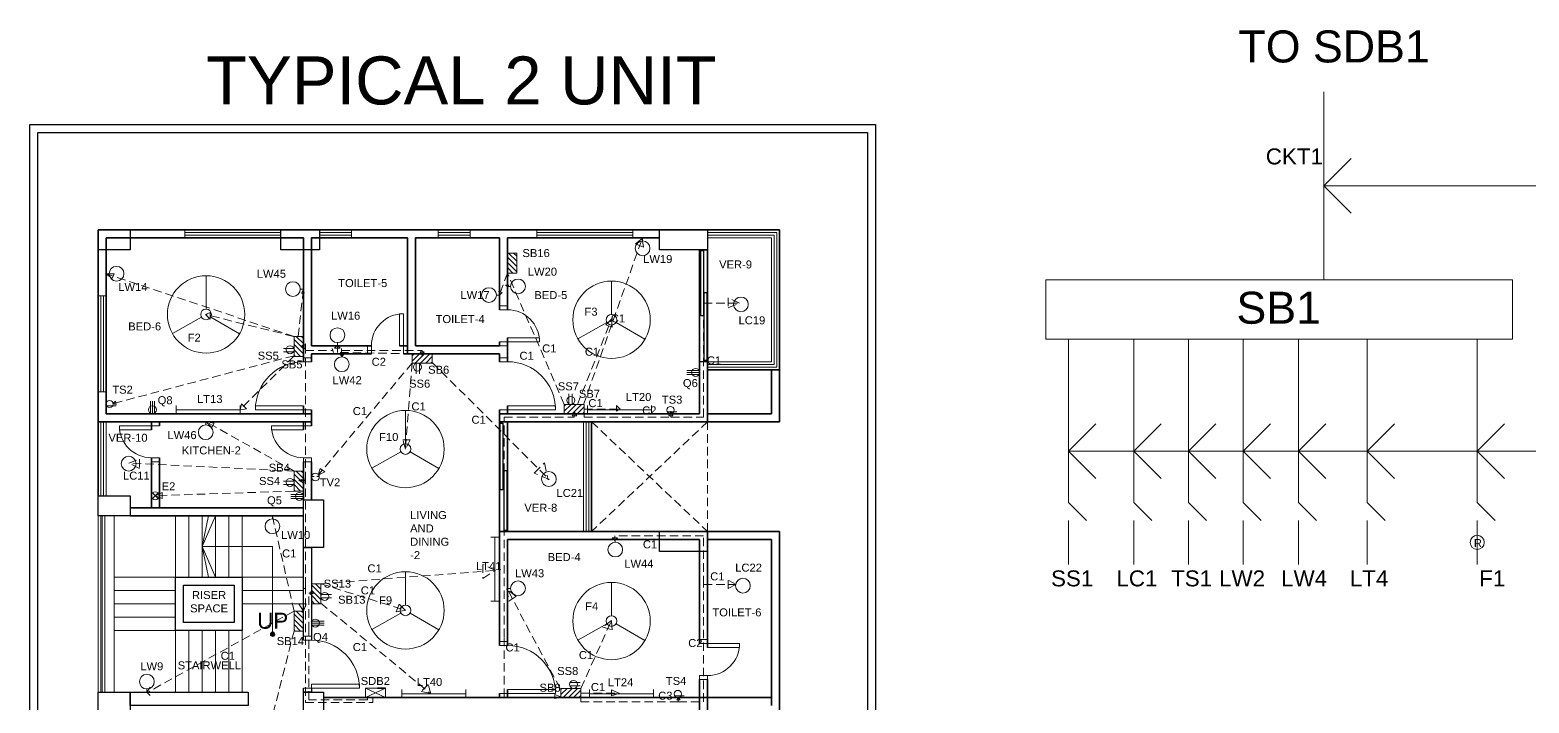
# Model space of a CAD drawing. Header units: inches. Extents: x 1065 to 31087, y 140 to 10961.
# Drawn here: x 1140 to 2264, y 4518 to 5023 of the extents above; entities that cross this region are included whole.
import ezdxf

# ---------------------------------------------------------------- set-up
doc = ezdxf.new("R2010")
doc.units = ezdxf.units.IN
doc.header["$MEASUREMENT"] = 0
doc.linetypes.add('DASHED2', pattern=[9.525, 6.35, -3.175])
for name, color, linetype, lineweight in [('1.Boundary & Pillar', 10, 'Continuous', 30), ('2.Stairs', 163, 'Continuous', 9), ('2.Walls', 255, 'Continuous', 35), ('3.Doors', 34, 'Continuous', 9), ('3.Glass', 134, 'Continuous', 5), ('3.Railing', 40, 'Continuous', 5), ('3.Windows', 130, 'Continuous', 15), ('4.Empty Spaces', 10, 'DASHED2', 15), ('5.Fittings & Fixtures', 4, 'Continuous', 15), ('5.Fittings and Fixtures - Labels', 4, 'Continuous', 15), ('5.Switchboards', 210, 'Continuous', 9), ('5.Switchboards - Labels', 210, 'Continuous', 9), ('6.Circuits', 255, 'Continuous', 15), ('6.Text', 255, 'Continuous', 15), ('7.(Hidden) Board to Board', 6, 'DASHED2', 20), ('7.(Hidden) Board to Fixtures', 3, 'DASHED2', 20), ('7.(Hidden) Board to Fixtures - Labels', 3, 'DASHED2', 20), ('8.(Hidden) Emergency Connections', 10, 'DASHED2', 20)]:
    doc.layers.add(name, color=color, linetype=linetype, lineweight=lineweight)
doc.layers.add('2.Walls - Stairwell', color=255, linetype='Continuous')
doc.layers.add('3.Sliding Glass', color=160, linetype='Continuous')
doc.layers.get('8.(Hidden) Emergency Connections').off()
doc.styles.add('Text 1', font='arial.ttf', dxfattribs={"height": 6})

# ---------------------------------------------------------------- blocks, each defined once
blk = doc.blocks.new('col')
at = {"layer": '1.Boundary & Pillar', "linetype": 'Continuous'}
for points in [[(-433, 678), (-433, 663), (-457, 663), (-457, 678)], [(-291, 678), (-291, 663), (-320, 663), (-320, 678)], [(0, 678), (0, 663), (-36, 663), (-36, 678)], [(-433, 478.5), (-433, 463.5), (-457, 463.5), (-457, 478.5)], [(-303, 475.5), (-288, 475.5), (-288, 439.6), (-303, 439.6)], [(0, 451.6), (0, 436.6), (-36, 436.6), (-36, 451.6)], [(-433, 331.2), (-433, 316.2), (-457, 316.2), (-457, 331.2)], [(-288, 307.2), (-303, 307.2), (-303, 331.2), (-288, 331.2)], [(-433, 255.5), (-433, 240.5), (-457, 240.5), (-457, 255.5)], [(-288, 255.5), (-288, 240.5), (-317, 240.5), (-317, 255.5)], [(0, 210.7), (0, 195.7), (-36, 195.7), (-36, 210.7)], [(-433, 15), (-433, 0), (-457, 0), (-457, 15)], [(-288, 15), (-288, 0), (-317, 0), (-317, 15)], [(0, 15), (0, 0), (-36, 0), (-36, 15)]]:
    blk.add_lwpolyline(points, close=True, dxfattribs=at)
blk = doc.blocks.new('Light_CeilingK')
at = {"layer": '5.Fittings & Fixtures'}
blk.add_circle((0, 0), 5.55, dxfattribs=at)
blk = doc.blocks.new('LightW')
at = {"layer": '5.Fittings & Fixtures'}
blk.add_line((0, -2.3), (0, 0), dxfattribs=at)
blk.add_blockref('Light_CeilingK', (0, -7.9), dxfattribs=at)
blk = doc.blocks.new("Door 3'")
at = {"layer": '3.Doors'}
for p, q in [((3402, 893), (3366, 893)), ((3366, 893), (3366, 890)), ((3366, 890), (3402, 890)), ((3402, 896), (3408, 896)), ((3402, 893), (3402, 896)), ((3408, 893), (3402, 893)), ((3402, 890), (3402, 893)), ((3408, 896), (3408, 893)), ((3408, 857), (3402, 857)), ((3402, 857), (3402, 854)), ((3408, 854), (3408, 857)), ((3402, 854), (3408, 854))]:
    blk.add_line(p, q, dxfattribs=at)
blk.add_arc((3402, 893), 36, 180, 270, dxfattribs=at)
blk = doc.blocks.new("Door 2'")
at = {"layer": '3.Doors'}
for p, q in [((3347, 873), (3347, 876)), ((3347, 876), (3353, 876)), ((3347, 873), (3353, 873)), ((3353, 876), (3353, 873)), ((3323, 849), (3323, 852)), ((3323, 852), (3347, 852)), ((3347, 849), (3323, 849)), ((3347, 852), (3347, 849)), ((3347, 846), (3347, 849)), ((3347, 849), (3353, 849)), ((3353, 846), (3347, 846)), ((3353, 849), (3353, 846))]:
    blk.add_line(p, q, dxfattribs=at)
blk.add_arc((3347, 849), 24, 90, 180, dxfattribs=at)
blk = doc.blocks.new("Window 3'")
at = {"layer": '3.Windows'}
for p, q in [((3245, 876), (3239, 876)), ((3239, 876), (3239, 804)), ((3241, 876), (3241, 804)), ((3243, 804), (3243, 876)), ((3245, 804), (3245, 876)), ((3239, 804), (3245, 804))]:
    blk.add_line(p, q, dxfattribs=at)
blk = doc.blocks.new("Window 2'")
at = {"layer": '3.Windows'}
for p, q in [((3245, 896), (3239, 896)), ((3239, 896), (3239, 872)), ((3241, 896), (3241, 872)), ((3243, 896), (3243, 872)), ((3245, 872), (3245, 896)), ((3239, 872), (3245, 872))]:
    blk.add_line(p, q, dxfattribs=at)
blk = doc.blocks.new('Ceiling Fan')
at = {"layer": '5.Fittings & Fixtures'}
for p, q in [((3320, 1326.5), (3320, 1351.5)), ((3316.5, 1320.5), (3294.8, 1308.1)), ((3323.5, 1320.5), (3345, 1307.9))]:
    blk.add_line(p, q, dxfattribs=at)
for radius in [29, 4]:
    blk.add_circle((3320, 1322.5), radius, dxfattribs=at)
blk = doc.blocks.new('Tubelight')
at = {"layer": '5.Fittings & Fixtures'}
for p, q in [((3460.5, 1029.2), (3460.5, 1023)), ((3460.5, 1026), (3508.5, 1026)), ((3508.5, 1026), (3508.5, 1029.2)), ((3508.5, 1026), (3508.5, 1023))]:
    blk.add_line(p, q, dxfattribs=at)
blk = doc.blocks.new('Switchboard')
at = {"layer": '5.Switchboards'}
h = blk.add_hatch(dxfattribs=at)
h.set_pattern_fill('ANSI31', color=256, scale=22)
h.paths.add_polyline_path([(2518, 710), (2518, 717), (2503, 717), (2503, 710)])
blk.add_lwpolyline([(2503, 717), (2518, 717), (2518, 710), (2503, 710)], close=True, dxfattribs=at)
blk = doc.blocks.new('Socket 2P')
at = {"layer": '5.Fittings & Fixtures'}
for p, q in [((3553.4, 787.5), (3561, 787.5)), ((3553.2, 785), (3561, 785))]:
    blk.add_line(p, q, dxfattribs=at)
blk.add_circle((3556, 786), 3, dxfattribs=at)
blk = doc.blocks.new('Socket 3P')
at = {"layer": '5.Fittings & Fixtures'}
for p, q in [((4614.6, 922), (4605.5, 922)), ((4605.5, 920.5), (4615, 920.5)), ((4614.6, 919), (4605.5, 919))]:
    blk.add_line(p, q, dxfattribs=at)
blk.add_circle((4612, 920.5), 3, dxfattribs=at)
blk = doc.blocks.new('Socket TV')
at = {"layer": '5.Fittings & Fixtures'}
for p, q in [((3399.5, 1201), (3401, 1201)), ((3404.5, 1201), (3403, 1201))]:
    blk.add_line(p, q, dxfattribs=at)
blk.add_circle((3402, 1200.5), 2.92, dxfattribs=at)
blk = doc.blocks.new('Socket Table')
at = {"layer": '5.Fittings & Fixtures'}
blk.add_line((3245.3, 735), (3252.5, 735), dxfattribs=at)
blk.add_circle((3247.7, 736.3), 2.69, dxfattribs=at)
blk = doc.blocks.new('Floor Distribution Board')
at = {"layer": '2.Walls', "linetype": 'Continuous'}
blk.add_line((2294, 768.5), (2294, 762.5), dxfattribs=at)
at = {"layer": '5.Switchboards'}
for p, q in [((2294, 768.5), (2301, 753.5)), ((2294, 753.5), (2301, 768.5))]:
    blk.add_line(p, q, dxfattribs=at)
blk.add_lwpolyline([(2301, 768.5), (2301, 753.5), (2294, 753.5), (2294, 768.5)], close=True, dxfattribs=at)
blk = doc.blocks.new('Exhaust Fan')
at = {"layer": '5.Fittings & Fixtures'}
for p, q in [((1231.9, 2350.4), (1236.1, 2354.6)), ((1231.9, 2354.6), (1236.1, 2350.4))]:
    blk.add_line(p, q, dxfattribs=at)
blk.add_circle((1234, 2352.5), 3, dxfattribs=at)

msp = doc.modelspace()

# ---------------------------------------------------------------- hatches: boundary and pattern name
at = {"layer": '6.Text'}
h = msp.add_hatch(dxfattribs=at)
h.set_pattern_fill('ANSI31', color=256, angle=810, style=0)
h.set_pattern_definition([(225, (1636.54385, 2552.77951), (-0.088388348, 0.088388348), [])])
edge = h.paths.add_edge_path()
edge.add_line((1321.92462, 4570.09575), (1320.31789, 4570.09575))
edge.add_ellipse((1321.92462, 4570.09575), major_axis=(-1.13613, 1.13613), ratio=1, start_angle=315, end_angle=405, ccw=False)
edge.add_line((1321.92462, 4571.70249), (1321.92462, 4570.09575))
edge = h.paths.add_edge_path()
edge.add_line((1321.92462, 4570.09575), (1321.92462, 4571.70249))
edge.add_ellipse((1321.92462, 4570.09575), major_axis=(-1.13613, -1.13613), ratio=1, start_angle=135, end_angle=225, ccw=False)
edge.add_line((1323.53135, 4570.09575), (1321.92462, 4570.09575))
edge = h.paths.add_edge_path()
edge.add_ellipse((1321.92462, 4570.09575), major_axis=(-1.13613, -1.13613), ratio=1, start_angle=45, end_angle=135, ccw=False)
edge.add_line((1321.92462, 4568.48902), (1321.92462, 4570.09575))
edge.add_line((1321.92462, 4570.09575), (1323.53135, 4570.09575))
edge = h.paths.add_edge_path()
edge.add_ellipse((1321.92462, 4570.09575), major_axis=(-1.13613, 1.13613), ratio=1, start_angle=45, end_angle=135, ccw=False)
edge.add_line((1320.31789, 4570.09575), (1321.92462, 4570.09575))
edge.add_line((1321.92462, 4570.09575), (1321.92462, 4568.48902))

# ---------------------------------------------------------------- linework, layer by layer
at = {"layer": '1.Boundary & Pillar', "linetype": 'Continuous'}
msp.add_lwpolyline([(1140.00272, 4087.5), (1140.00272, 4952.5), (1774, 4952.5), (1774, 4087.5)], dxfattribs=at)
msp.add_lwpolyline([(1146.00272, 4946.5), (1768, 4946.5), (1768, 4087.5), (1146.00272, 4087.5)], close=True, dxfattribs=at)
at = {"layer": '2.Stairs', "lineweight": 9}
for p, q in [((1249.00272, 4659.00546), (1249.00272, 4612.84926)), ((1259.00272, 4659.00546), (1259.00272, 4612.84926)), ((1269.00272, 4659.00546), (1269.00272, 4612.84926)), ((1279.00272, 4659.00546), (1279.00272, 4612.84926)), ((1289.00272, 4659.00546), (1289.00272, 4612.84926)), ((1299.00272, 4659.00546), (1299.00272, 4612.84926))]:
    msp.add_line(p, q, dxfattribs=at)
at = {"layer": '2.Stairs', "linetype": 'DASHED2', "ltscale": 12}
for p, q in [((1249.00272, 4612.84926), (1203.00272, 4612.84926)), ((1298.84652, 4612.84926), (1345.00272, 4612.84926)), ((1249.00272, 4602.84926), (1203.00272, 4602.84926)), ((1299.00272, 4602.84926), (1345.00272, 4602.84926)), ((1249.00272, 4592.84926), (1203.00272, 4592.84926)), ((1299.00272, 4592.84926), (1345.00272, 4592.84926)), ((1249.00272, 4582.84926), (1203.00272, 4582.84926)), ((1249.15892, 4572.84926), (1203.00272, 4572.84926)), ((1249.00272, 4572.84926), (1249.00272, 4526.69306)), ((1259.00272, 4572.84926), (1259.00272, 4526.69306)), ((1269.00272, 4572.84926), (1269.00272, 4526.69306)), ((1279.00272, 4572.84926), (1279.00272, 4526.69306)), ((1289.00272, 4572.84926), (1289.00272, 4526.69306)), ((1299.00272, 4572.84926), (1299.00272, 4526.69306))]:
    msp.add_line(p, q, dxfattribs=at)
at = {"layer": '2.Walls'}
for p, q in [((1191, 4873.5), (1702, 4873.5)), ((1191, 4873.5), (1191, 4674.00546)), ((1197, 4867.5), (1345, 4867.5)), ((1197, 4867.5), (1197, 4735.5)), ((1345, 4774.5), (1345, 4867.5)), ((1351, 4867.5), (1423, 4867.5)), ((1351, 4786.5), (1351, 4867.5)), ((1423, 4780.5), (1423, 4867.5)), ((1429, 4867.5), (1492, 4867.5)), ((1429, 4786.5), (1429, 4867.5)), ((1492, 4813.5), (1492, 4867.5)), ((1498, 4867.5), (1612, 4867.5)), ((1498, 4813.5), (1498, 4867.5)), ((1702, 4729.5), (1702, 4873.5)), ((1642, 4858.5), (1642, 4735.5)), ((1648, 4858.5), (1648, 4729.5)), ((1492, 4786.5), (1492, 4789.5)), ((1498, 4774.5), (1498, 4792.5)), ((1351, 4786.5), (1396, 4786.5)), ((1351, 4780.5), (1396.00001, 4780.5)), ((1351, 4774.5), (1351, 4780.5)), ((1417, 4786.5), (1423, 4786.5)), ((1420.00001, 4780.5), (1492, 4780.5)), ((1429, 4786.5), (1492, 4786.5)), ((1492, 4774.5), (1492, 4780.5)), ((1648, 4768.5), (1702, 4768.5)), ((1696, 4735.5), (1696, 4768.5)), ((1197, 4735.5), (1351, 4735.5)), ((1345, 4735.5), (1345, 4741.5)), ((1351, 4726.5), (1351, 4738.5)), ((1492, 4561.69306), (1492, 4738.5)), ((1492, 4735.5), (1642, 4735.5)), ((1498, 4735.5), (1498, 4741.5)), ((1648, 4735.5), (1696, 4735.5)), ((1191, 4729.5), (1351, 4729.5)), ((1231, 4723.49999), (1231, 4729.5)), ((1237, 4726.5), (1237, 4729.5)), ((1345, 4723.5), (1345, 4729.5)), ((1492, 4729.5), (1702, 4729.5)), ((1498, 4647.10342), (1498, 4729.5)), ((1561, 4647.10342), (1561, 4729.5)), ((1231, 4665.00546), (1231, 4702.49999)), ((1237, 4665.00546), (1237, 4702.5)), ((1345, 4671.00546), (1345, 4699.49999)), ((1351, 4671.00546), (1351, 4699.49999)), ((1215, 4665.00546), (1345, 4665.00546)), ((1215, 4659.00546), (1345, 4659.00546)), ((1702, 4647.10342), (1492, 4647.10342)), ((1648, 4572.10342), (1648, 4647.10342)), ((1702, 4406.24999), (1702, 4647.10342)), ((1498, 4561.69306), (1498, 4641.10342)), ((1642, 4641.10342), (1498, 4641.10342)), ((1642, 4563.10316), (1642, 4641.10342)), ((1648, 4641.10342), (1696, 4641.10342)), ((1696, 4641.10342), (1696, 4566.10342)), ((1648, 4572.10342), (1648, 4566.10342)), ((1648, 4560.10368), (1648, 4566.10342)), ((1696, 4516.69306), (1696, 4566.10342)), ((1642, 4406.24999), (1642, 4536.10368)), ((1648, 4473.10342), (1648, 4536.10368)), ((1360, 4522.69306), (1696, 4522.69306)), ((1492, 4522.69306), (1492, 4525.69306)), ((1498, 4522.69306), (1498, 4528.69306))]:
    msp.add_line(p, q, dxfattribs=at)
at = {"layer": '2.Walls - Stairwell', "linetype": 'Continuous'}
for points in [[(1345.00272, 4565.69306), (1345.00272, 4635.10342), (1351.00212, 4635.10342), (1351.00333, 4565.69306)], [(1351.0027, 4529.69306), (1351.00275, 4526.69306), (1345.00272, 4526.69306), (1345.00272, 4529.69306)]]:
    msp.add_lwpolyline(points, dxfattribs=at)
at = {"layer": '2.Walls - Stairwell', "ltscale": 0.15}
for points in [[(1249.00272, 4572.84926), (1249.00272, 4612.84926), (1299.00272, 4612.84926), (1299.00272, 4572.84926)], [(1255.00272, 4578.84926), (1255.00272, 4606.84926), (1293.00272, 4606.84926), (1293.00272, 4578.84926)]]:
    msp.add_lwpolyline(points, close=True, dxfattribs=at)
at = {"layer": '2.Walls - Stairwell', "linetype": 'Continuous'}
msp.add_lwpolyline([(1215, 4526.69306), (1303.52443, 4526.69306), (1303.52443, 4516.69306), (1215, 4516.69307)], close=True, dxfattribs=at)
at = {"layer": '3.Glass', "lineweight": 13}
for p, q in [((1191.00272, 4526.69306), (1191.00272, 4659.00546)), ((1191.00272, 4526.69306), (1191.00272, 4659.00546)), ((1193.00272, 4526.69306), (1193.00272, 4659.00546)), ((1194.00272, 4526.69306), (1194.00272, 4659.00546)), ((1196.00272, 4526.69306), (1196.00272, 4659.00546)), ((1203.00272, 4659.00546), (1203.00272, 4526.69306))]:
    msp.add_line(p, q, dxfattribs=at)
at = {"layer": '3.Railing'}
for p, q in [((1648, 4871.5), (1700, 4871.5)), ((1648, 4869.5), (1698, 4869.5)), ((1648, 4867.5), (1696, 4867.5)), ((1696, 4774.5), (1696, 4867.5)), ((1698, 4772.5), (1698, 4869.5)), ((1700, 4770.5), (1700, 4871.5)), ((1648, 4774.5), (1696, 4774.5)), ((1648, 4772.5), (1698, 4772.5)), ((1648, 4770.5), (1700, 4770.5)), ((1193, 4729.5), (1193, 4674.00546)), ((1195, 4729.5), (1195, 4674.00546)), ((1197, 4729.5), (1197, 4674.00546)), ((1555, 4647.10342), (1555, 4729.5)), ((1557, 4647.10342), (1557, 4729.5)), ((1559, 4647.10342), (1559, 4729.5))]:
    msp.add_line(p, q, dxfattribs=at)
at = {"layer": '3.Sliding Glass'}
for points in [[(1648, 4774.5), (1642, 4774.5), (1642, 4858.5), (1648, 4858.5)], [(1643.00272, 4858), (1645.00272, 4858), (1645.00272, 4809), (1643.00272, 4809)], [(1645.50272, 4826.5), (1647.50272, 4826.5), (1647.50272, 4775.5), (1645.50272, 4775.5)], [(1492, 4729.5), (1498, 4729.5), (1498, 4647.10342), (1492, 4647.10342)], [(1492.50272, 4728.5), (1494.50272, 4728.5), (1494.50272, 4678.5), (1492.50272, 4678.5)], [(1495.50272, 4693), (1497.50272, 4693), (1497.50272, 4648), (1495.50272, 4648)]]:
    msp.add_lwpolyline(points, close=True, dxfattribs=at)
at = {"layer": '4.Empty Spaces'}
for p, q in [((1561, 4729.5), (1648, 4647.10342)), ((1648, 4729.5), (1561, 4647.10342)), ((1648, 4647.10342), (1648, 4729.5))]:
    msp.add_line(p, q, dxfattribs=at)
at = {"layer": '6.Circuits'}
for p, q in [((2110, 4836), (2110, 4977)), ((2110, 4906.5), (2130.5, 4927)), ((2110, 4906.5), (4393.5, 4906.5)), ((2110, 4906.5), (2130.5, 4886)), ((1918.5, 4707.5), (1918.5, 4791.5)), ((1967.5, 4707.5), (1967.5, 4791.5)), ((2008.5, 4707.5), (2008.5, 4791.5)), ((2049.5, 4707.5), (2049.5, 4791.5)), ((2091, 4707.5), (2091, 4791.5)), ((2142.5, 4707.5), (2142.5, 4791.5)), ((2225, 4707.5), (2225, 4791.5)), ((1918.5, 4707.5), (1939, 4728)), ((1967.5, 4707.5), (1988, 4728)), ((2008.5, 4707.5), (2029, 4728)), ((2049.5, 4707.5), (2070, 4728)), ((2091, 4707.5), (2111.5, 4728)), ((2142.5, 4707.5), (2163, 4728)), ((2225, 4707.5), (2245.5, 4728)), ((1918.5, 4707.5), (4535.5, 4707.5)), ((1918.5, 4707.5), (1918.5, 4669)), ((1918.5, 4707.5), (1939, 4687)), ((1967.5, 4707.5), (1967.5, 4669)), ((1967.5, 4707.5), (1988, 4687)), ((2008.5, 4707.5), (2008.5, 4669)), ((2008.5, 4707.5), (2029, 4687)), ((2049.5, 4707.5), (2049.5, 4669)), ((2049.5, 4707.5), (2070, 4687)), ((2091, 4707.5), (2091, 4669)), ((2091, 4707.5), (2111.5, 4687)), ((2142.5, 4707.5), (2142.5, 4669)), ((2142.5, 4707.5), (2163, 4687)), ((2225, 4707.5), (2225, 4669)), ((2225, 4707.5), (2245.5, 4687)), ((1918.5, 4669), (1932, 4655.5)), ((1967.5, 4669), (1981, 4655.5)), ((2008.5, 4669), (2022, 4655.5)), ((2049.5, 4669), (2063, 4655.5)), ((2091, 4669), (2104.5, 4655.5)), ((2142.5, 4669), (2156, 4655.5)), ((2225, 4669), (2238.5, 4655.5)), ((1918.5, 4655.5), (1918.5, 4622.5)), ((1967.5, 4655.5), (1967.5, 4622.5)), ((2008.5, 4655.5), (2008.5, 4622.5)), ((2049.5, 4655.5), (2049.5, 4622.5)), ((2091, 4655.5), (2091, 4622.5)), ((2142.5, 4655.5), (2142.5, 4622.5)), ((2225, 4655.5), (2225, 4622.5))]:
    msp.add_line(p, q, dxfattribs=at)
msp.add_lwpolyline([(1901.5, 4836), (2251.5, 4836), (2251.5, 4791.5), (1901.5, 4791.5)], close=True, dxfattribs=at)
msp.add_circle((2225, 4639), 5.3033, dxfattribs=at)
at = {"layer": '6.Text', "lineweight": 9}
for p, q in [((1269.00272, 4635.92736), (1279.00272, 4658.84926)), ((1269.00272, 4635.92736), (1273.85198, 4658.84926)), ((1269.00272, 4635.92736), (1321.92462, 4635.92736)), ((1269.00272, 4635.92736), (1279.00272, 4613.00546)), ((1269.00272, 4635.92736), (1273.85198, 4613.00546)), ((1321.92462, 4568.48902), (1321.92462, 4635.92736))]:
    msp.add_line(p, q, dxfattribs=at)
at = {"layer": '6.Text'}
msp.add_circle((1321.92462, 4570.09575), 1.60673, dxfattribs=at)
at = {"layer": '7.(Hidden) Board to Board'}
for p, q in [((1540.50272, 4742.5), (1498, 4841.04256)), ((1343.5, 4786.5), (1346.5, 4788)), ((1346.5, 4788), (1346.5, 4784)), ((1346.5, 4786.5), (1343.5, 4786.5)), ((1346.5, 4784), (1343.75, 4786.75)), ((1346.5, 4685.5), (1346.5, 4786.5)), ((1346.5, 4783), (1367, 4783)), ((1366.5, 4784.5), (1367.5, 4781.5)), ((1373.5, 4784.5), (1373.5, 4782)), ((1373.5, 4783), (1434, 4783)), ((1434, 4779.5), (1432.5, 4782)), ((1432.5, 4782), (1435.5, 4782)), ((1434, 4783), (1434, 4779.5)), ((1435.5, 4782), (1434, 4779.5)), ((1495.5, 4568), (1495.5, 4733)), ((1495.5, 4733), (1548, 4733)), ((1548, 4737), (1546.5, 4734)), ((1546.5, 4734), (1550, 4734)), ((1548, 4733), (1548, 4737)), ((1550, 4734), (1548, 4737)), ((1341.5, 4685.5), (1345.5, 4687)), ((1345.5, 4687), (1345.5, 4683.5)), ((1346.5, 4685.5), (1341.5, 4685.5)), ((1345.5, 4683.5), (1341.5, 4685.5)), ((1346.5, 4606.5), (1346.5, 4685.5)), ((1345, 4604.5), (1345, 4587.5)), ((1345, 4604.5), (1346.5, 4604.5)), ((1346.5, 4606.5), (1346.5, 4519)), ((1349, 4573), (1349, 4601)), ((1349, 4601), (1353, 4601)), ((1353, 4601), (1350, 4602)), ((1350, 4602), (1350, 4600)), ((1350, 4600), (1353, 4601)), ((1345, 4587.5), (1341.5, 4593)), ((1341.5, 4593), (1347, 4593)), ((1347, 4593), (1345, 4587.5)), ((1349, 4521), (1349, 4573)), ((1495.5, 4523), (1495.5, 4568)), ((1346.5, 4519), (1397, 4519)), ((1393, 4521), (1349, 4521)), ((1393, 4523), (1393, 4521)), ((1397, 4519), (1397, 4523)), ((1406.5, 4523), (1538.5, 4523)), ((1538.5, 4523), (1533.5, 4525)), ((1533.5, 4525), (1533.5, 4522)), ((1533.5, 4522), (1539, 4523))]:
    msp.add_line(p, q, dxfattribs=at)
at = {"layer": '7.(Hidden) Board to Fixtures'}
for p, q in [((1555, 4742.5), (1599, 4867)), ((1599, 4867), (1594, 4863)), ((1600, 4860.5), (1599, 4867)), ((1594, 4863), (1600, 4860.5)), ((1338, 4793.5), (1197, 4840.5)), ((1197, 4840.5), (1201.5, 4837)), ((1203, 4840.5), (1197, 4840.5)), ((1201.5, 4837), (1203, 4840.5)), ((1497.95347, 4841.04256), (1492, 4825)), ((1498, 4841.04256), (1498.00272, 4831)), ((1341, 4793.5), (1345, 4829)), ((1345, 4829), (1343.5, 4826)), ((1343.5, 4826), (1345.5, 4826)), ((1345.5, 4826), (1345, 4829)), ((1494, 4826.5), (1491.5, 4827.5)), ((1491.5, 4827.5), (1492, 4824.5)), ((1492, 4824.5), (1494, 4826.5)), ((1498.00272, 4831), (1496.5, 4832)), ((1496.5, 4832), (1499, 4832)), ((1499, 4832), (1498.00272, 4831)), ((1672, 4818.5), (1663.5, 4822.5)), ((1663.5, 4822.5), (1663.5, 4815)), ((1275, 4811.5), (1271.5, 4810)), ((1275, 4806.5), (1275, 4811.5)), ((1645, 4733), (1645, 4818.5)), ((1645, 4818.5), (1672, 4818.5)), ((1663.5, 4815), (1672, 4818.5)), ((1337.5, 4793.5), (1271.5, 4810)), ((1271.5, 4810), (1275, 4806.5)), ((1550.5, 4742.5), (1576, 4806.5)), ((1576, 4806.5), (1571.75, 4802.25)), ((1571.75, 4802.25), (1576.5, 4800.5)), ((1576.5, 4800.5), (1576, 4806.5)), ((1338, 4779), (1202, 4743)), ((1338, 4779), (1297.5, 4738.5)), ((1370.5, 4787), (1368.25, 4784.75)), ((1368.25, 4784.75), (1372.5, 4784.75)), ((1372.5, 4784.75), (1370.375, 4786.875)), ((1370.5, 4781.5), (1370.5, 4787)), ((1426.5, 4780.5), (1370.5, 4781.5)), ((1374, 4778.5), (1372.5, 4780)), ((1372.5, 4780), (1375, 4780)), ((1374, 4781.5), (1374, 4778.5)), ((1375, 4780), (1374, 4778.5)), ((1426.5, 4773.5), (1356, 4689.5)), ((1426.5, 4773.5), (1421.5, 4709)), ((1441.5, 4774), (1529.25, 4686.25)), ((1202, 4743), (1204, 4745)), ((1204.5, 4742.5), (1202, 4743)), ((1204, 4745), (1204.5, 4742.5)), ((1297.5, 4738.5), (1298.5, 4743)), ((1298.5, 4743), (1302.25, 4739.25)), ((1302.25, 4739.25), (1297.5, 4738.5)), ((1555.5, 4739), (1582.5, 4739)), ((1555.5, 4735.5), (1555.5, 4733)), ((1555.5, 4733), (1620.5, 4733)), ((1582.5, 4739), (1579.75, 4741.75)), ((1579.75, 4741.75), (1579.75, 4737.5)), ((1579.75, 4737.5), (1582.5, 4739)), ((1620.5, 4737.5), (1619, 4734)), ((1619, 4734), (1622, 4734)), ((1620.5, 4733), (1620.5, 4737.5)), ((1622, 4734), (1620.5, 4737.5)), ((1620.5, 4733), (1643, 4733)), ((1643, 4733), (1645, 4733)), ((1278, 4728.5), (1271.5, 4729.5)), ((1338, 4692.5), (1272, 4729.5)), ((1272, 4729.5), (1276.25, 4725.25)), ((1276.25, 4725.25), (1278, 4728.5)), ((1421.5, 4709), (1419.5, 4716)), ((1419.5, 4716), (1425, 4716)), ((1425, 4716), (1421.5, 4709)), ((1214, 4698.5), (1222, 4701.5)), ((1337.5, 4692.5), (1214, 4698.5)), ((1222, 4694.5), (1214, 4698.5)), ((1222, 4701.5), (1222, 4694.5)), ((1518, 4691), (1525.75, 4698.75)), ((1525.75, 4698.75), (1528.5, 4686)), ((1356, 4689.5), (1357.5, 4694.5)), ((1361, 4692), (1356, 4689.5)), ((1357.5, 4694.5), (1361, 4692)), ((1529.25, 4686.25), (1518, 4691)), ((1338, 4677.5), (1234, 4674)), ((1234, 4674), (1239, 4676.5)), ((1239, 4676.5), (1239, 4672)), ((1239, 4672), (1234, 4674)), ((1338.00272, 4587.5), (1321.76588, 4658.72031)), ((1578.5, 4640.5), (1576.5, 4642.5)), ((1576.5, 4642.5), (1580.5, 4642.5)), ((1645, 4644), (1578.5, 4644)), ((1578.5, 4644), (1578.5, 4640.5)), ((1580.5, 4642.5), (1578.75, 4640.75)), ((1645, 4607.5), (1645, 4644)), ((1489, 4618), (1479.5, 4622.5)), ((1479.5, 4622.5), (1479.5, 4612)), ((1358, 4608), (1489, 4618)), ((1358, 4608), (1421.5, 4588)), ((1479.5, 4612), (1489, 4618)), ((1669.5, 4607.5), (1663.5, 4610.5)), ((1663.5, 4610.5), (1663.5, 4604.5)), ((1537.5, 4529.5), (1497.5, 4604.5)), ((1497.5, 4604.5), (1499, 4595)), ((1504.5, 4598.5), (1497.5, 4604)), ((1499, 4595), (1504.5, 4598.5)), ((1645, 4519.5), (1645, 4607.5)), ((1645, 4607.5), (1669.5, 4607.5)), ((1663.5, 4604.5), (1669.5, 4607.5)), ((1338.00272, 4587.5), (1227.92594, 4526.40791)), ((1358, 4593.5), (1440.5, 4525.5)), ((1416.75, 4592.75), (1414.5, 4587)), ((1414.5, 4587), (1421.5, 4588)), ((1421.5, 4588), (1416.75, 4592.75)), ((1553, 4529.5), (1576, 4580.5)), ((1576, 4580.5), (1569.5, 4575.5)), ((1569.5, 4575.5), (1576.5, 4573.5)), ((1576.5, 4573.5), (1576, 4580.5)), ((1338.00272, 4572.5), (1316.5, 4487.95562)), ((1227.64079, 4526.69306), (1230.00545, 4530.5)), ((1438.5, 4532.5), (1433.25, 4527.25)), ((1440.5, 4525.5), (1438.5, 4532.5)), ((1227.64079, 4526.69306), (1230.16965, 4524.1642)), ((1433.25, 4527.25), (1441, 4525.5)), ((1553, 4526), (1581.5, 4526)), ((1553, 4522.5), (1553, 4519.5)), ((1553, 4519.5), (1626, 4519.5)), ((1581.5, 4526), (1576, 4528.5)), ((1576, 4528.5), (1576, 4524)), ((1576, 4524), (1582, 4526)), ((1626, 4523), (1625, 4521)), ((1625, 4521), (1627.5, 4521)), ((1626, 4519.5), (1626, 4523)), ((1627.5, 4521), (1626, 4523)), ((1626, 4519.5), (1645, 4519.5))]:
    msp.add_line(p, q, dxfattribs=at)

# ---------------------------------------------------------------- block references
at = {"layer": '1.Boundary & Pillar', "linetype": 'Continuous'}
msp.add_blockref('col', (1648, 4195.50174), dxfattribs=at)
at = {"layer": '3.Doors', "xscale": -1}
for name, p, rotation in [("Door 2'", (2269, 8133.5), 90), ("Door 3'", (-2057, 5631.5), 180), ("Door 2'", (-2116, 5575.49999), 180), ("Door 2'", (-2002, 5575.49999), 180)]:
    msp.add_blockref(name, p, dxfattribs=dict(at, rotation=rotation))
msp.add_blockref("Door 2'", (4845, 3940.5), dxfattribs=at)
at = {"layer": '3.Doors'}
for name, p, rotation in [("Door 3'", (4900, 5631.5), 180), ("Door 3'", (4753.00272, 5422.69306), 180), ("Door 3'", (4900, 5418.69306), 180), ("Door 2'", (4994.92363, 5412.39542), 180.0049942068674)]:
    msp.add_blockref(name, p, dxfattribs=dict(at, rotation=rotation))
at = {"layer": '3.Windows', "rotation": 270}
for name, p in [("Window 3'", (451.99715, 8112.5)), ("Window 2'", (485.00001, 8112.49852)), ("Window 2'", (574.00273, 8112.49852)), ("Window 3'", (716.00272, 8112.5))]:
    msp.add_blockref(name, p, dxfattribs=at)
at = {"layer": '3.Windows'}
msp.add_blockref("Window 3'", (-2047.99728, 3948), dxfattribs=at)
at = {"layer": '5.Fittings & Fixtures'}
for name, p in [('LightW', (1599.27132, 4867.50546)), ('Ceiling Fan', (-2047.99728, 3487.5)), ('Ceiling Fan', (-1743.99728, 3483.5)), ('Light_CeilingK', (1673.00272, 4817.5)), ('LightW', (1373.77132, 4780.50546)), ('Socket 3P', (-2973, 3846)), ('Socket Table', (-2047.99728, 4006.5)), ('Tubelight', (-2210.99728, 3712.5)), ('Ceiling Fan', (-1898.49728, 3386.5)), ('Tubelight', (-1902.49728, 3712.5)), ('Socket Table', (-1627.49728, 4002)), ('LightW', (1271.77132, 4729.50546)), ('Light_CeilingK', (1214.00272, 4698)), ('Socket TV', (-2047.99728, 3487.5)), ('Light_CeilingK', (1529.00272, 4686.5)), ('Exhaust Fan', (0, 2321.5)), ('Socket 3P', (-3269.99728, 3753)), ('LightW', (1321.77132, 4659.00546)), ('LightW', (1578.77132, 4641.50546)), ('Ceiling Fan', (-1898.49728, 3265.5)), ('Ceiling Fan', (-1743.99728, 3257.5)), ('Light_CeilingK', (1674.50272, 4606.5)), ('Socket 2P', (-2194.99728, 3812.5)), ('Socket 2P', (-2008.49728, 3746.5)), ('Tubelight', (-2041.69975, 3499.5)), ('Tubelight', (-1900.99728, 3499.5)), ('Socket Table', (-1621.99728, 3789))]:
    msp.add_blockref(name, p, dxfattribs=at)
at = {"layer": '5.Fittings & Fixtures', "xscale": -1, "rotation": 90}
for p in [(1197.00272, 4840.5), (1498.00272, 4831), (1498.00272, 4604.5)]:
    msp.add_blockref('LightW', p, dxfattribs=at)
at = {"layer": '5.Fittings & Fixtures'}
for name, p, rotation in [('LightW', (1345.00272, 4829), 270), ('LightW', (1492.00272, 4824.5), 270), ('LightW', (1370.50272, 4786.5), 180), ('Socket 2P', (4891.00272, 5569.5), 180), ('Socket 2P', (644.50272, 8326.5), 270), ('Socket 3P', (311.26243, 9350.49692), 270), ('Socket 2P', (2331.50272, 1189.5), 90), ('Socket 2P', (4891.00272, 5470), 180), ('Tubelight', (462.50272, 8103.5), 270), ('Socket 3P', (5966.00272, 5499), 180), ('LightW', (1227.64079, 4526.69306), 180)]:
    msp.add_blockref(name, p, dxfattribs=dict(at, rotation=rotation))
at = {"layer": '5.Switchboards', "rotation": 270}
for name, p in [('Switchboard', (787.95347, 7359.04256)), ('Switchboard', (628.00272, 7296.5)), ('Switchboard', (628.00272, 7195.5)), ('Switchboard', (641.00272, 7111)), ('Switchboard', (628.00272, 7090.5)), ('Floor Distribution Board', (637.99455, 6823.68762))]:
    msp.add_blockref(name, p, dxfattribs=at)
at = {"layer": '5.Switchboards'}
for p in [(-1076.49728, 4063.5), (-962.49728, 4025.5), (-964.99728, 3812.5)]:
    msp.add_blockref('Switchboard', p, dxfattribs=at)
at = {"layer": '8.(Hidden) Emergency Connections', "rotation": 270}
for name, p in [('Switchboard', (787.95347, 7359.04256)), ('Switchboard', (628.00272, 7296.5)), ('Switchboard', (628.00272, 7195.5)), ('Switchboard', (641.00272, 7111)), ('Switchboard', (628.00272, 7090.5)), ('Floor Distribution Board', (637.99455, 6823.68762))]:
    msp.add_blockref(name, p, dxfattribs=at)
at = {"layer": '8.(Hidden) Emergency Connections'}
for p in [(-1076.49728, 4063.5), (-962.49728, 4025.5), (-964.99728, 3812.5)]:
    msp.add_blockref('Switchboard', p, dxfattribs=at)

# ---------------------------------------------------------------- texts
at = {"layer": '5.Fittings and Fixtures - Labels', "char_height": 6, "attachment_point": 1, "style": 'Text 1'}
for s, width, insert in [('{\\fArial Baltic|b0|i0|c186|p34;L}W{\\fArial Baltic|b0|i0|c186|p34;20}', 4, (1513.22686, 4845.06481)), ('{\\fArial Baltic|b0|i0|c186|p34;L}W{\\fArial Baltic|b0|i0|c186|p34;19}', 4, (1599.72686, 4854.56481)), ('{\\fArial Baltic|b0|i0|c186|p34;L}W{\\fArial Baltic|b0|i0|c186|p34;14}', 4, (1206.22686, 4833.56481)), ('{\\fArial Baltic|b0|i0|c186|p34;LW4}5', 4, (1310.05181, 4843.47488)), ('{\\fArial Baltic|b0|i0|c186|p34;L}W{\\fArial Baltic|b0|i0|c186|p34;17}', 4, (1462.72686, 4827.56481)), ('{\\fArial Baltic|b0|i0|c186|p34;L}W{\\fArial Baltic|b0|i0|c186|p34;16}', 4, (1365.72686, 4812.06481)), ('{\\fArial Baltic|b0|i0|c186|p34;F}3', 4, (1555.72686, 4815.06481)), ('{\\fArial Baltic|b0|i0|c186|p34;L}C{\\fArial Baltic|b0|i0|c186|p34;19}', 4, (1671.22686, 4808.56481)), ('{\\fArial Baltic|b0|i0|c186|p34;F}2', 4, (1258.22686, 4795.56481)), ('{\\fArial Baltic|b0|i0|c186|p34;SS}5', 4, (1310.72686, 4782.06481)), ('TS2', 4, (1201.72686, 4756.56481)), ('{\\fArial Baltic|b0|i0|c186|p34;L}W{\\fArial Baltic|b0|i0|c186|p34;42}', 4, (1366.83103, 4763.66897)), ('SS6', 4, (1424.22686, 4761.06481)), ('{\\fArial Baltic|b0|i0|c186|p34;SS}7', 4, (1535.72686, 4759.06481)), ('Q6', 4, (1629.49728, 4761.5)), ('{\\fArial Baltic|b0|i0|c186|p34;Q}8', 4, (1235.74088, 4748.63549)), ('{\\fArial Baltic|b0|i0|c186|p34;L}T{\\fArial Baltic|b0|i0|c186|p34;13}', 4, (1265.22686, 4749.56481)), ('{\\fArial Baltic|b0|i0|c186|p34;L}T{\\fArial Baltic|b0|i0|c186|p34;20}', 4, (1586.72686, 4751.06481)), ('TS3', 4, (1613.72686, 4749.06481)), ('{\\fArial Baltic|b0|i0|c186|p34;LW4}6', 4, (1243.05182, 4722.47487)), ('{\\fArial Baltic|b0|i0|c186|p34;F}10', 4, (1401.72686, 4721.06481)), ('{\\fArial Baltic|b0|i0|c186|p34;L}C{\\fArial Baltic|b0|i0|c186|p34;11}', 4, (1209.72686, 4692.06481)), ('{\\fArial Baltic|b0|i0|c186|p34;SS}4', 4, (1311.72686, 4688.06481)), ('{\\fArial Baltic|b0|i0|c186|p34;TV}2', 4, (1357.22686, 4687.06481)), ('{\\fArial Baltic|b0|i0|c186|p34;E}2', 4, (1238.72686, 4684.06481)), ('{\\fArial Baltic|b0|i0|c186|p34;L}C{\\fArial Baltic|b0|i0|c186|p34;21}', 4, (1534.72686, 4679.06481)), ('Q5', 4, (1317.72686, 4673.56481)), ('{\\fArial Baltic|b0|i0|c186|p34;L}W{\\fArial Baltic|b0|i0|c186|p34;10}', 4, (1328.22686, 4647.56481)), ('{\\fArial Baltic|b0|i0|c186|p34;L}T{\\fArial Baltic|b0|i0|c186|p34;41}', 4, (1474.33103, 4624.16897)), ('{\\fArial Baltic|b0|i0|c186|p34;LW4}4', 4, (1585.55181, 4625.97488)), ('{\\fArial Baltic|b0|i0|c186|p34;L}C{\\fArial Baltic|b0|i0|c186|p34;22}', 4, (1668.72686, 4623.06481)), ('{\\fArial Baltic|b0|i0|c186|p34;SS}13', 4, (1360.22686, 4611.06481)), ('{\\fArial Baltic|b0|i0|c186|p34;LW4}3', 4, (1503.6356, 4618.85239)), ('{\\fArial Baltic|b0|i0|c186|p34;F}9', 4, (1401.72686, 4598.56481)), ('{\\fArial Baltic|b0|i0|c186|p34;F}4', 4, (1556.22686, 4594.06481)), ('Q4', 4, (1352.22686, 4571.06481)), ('{\\fArial Baltic|b0|i0|c186|p34;L}W{\\fArial Baltic|b0|i0|c186|p34;9}', 4, (1222.72686, 4549.06481)), ('{\\fArial Baltic|b0|i0|c186|p34;SS}8', 7.0612275, (1535.22686, 4545.56481)), ('{\\fArial Baltic|b0|i0|c186|p34;L}T{\\fArial Baltic|b0|i0|c186|p34;40}', 4, (1429.97686, 4537.31481)), ('{\\fArial Baltic|b0|i0|c186|p34;L}T{\\fArial Baltic|b0|i0|c186|p34;24}', 4, (1573.22686, 4537.06481)), ('TS4', 4, (1616.72686, 4538.06481))]:
    msp.add_mtext_dynamic_manual_height_columns(s, width=width, gutter_width=60, heights=[0], dxfattribs=dict(at, insert=insert))
at = {"layer": '5.Switchboards - Labels', "char_height": 6, "attachment_point": 1, "style": 'Text 1'}
for s, width, insert in [('{\\fArial Baltic|b0|i0|c186|p34;SB1}6', 4, (1509.19335, 4859.00451)), ('{\\fArial Baltic|b0|i0|c186|p34;SB}5', 4, (1328.5, 4775.5)), ('{\\fArial Baltic|b0|i0|c186|p34;SB}6', 4, (1438.5, 4771.5)), ('{\\fArial Baltic|b0|i0|c186|p34;SB}7', 4, (1551.5, 4753.5)), ('{\\fArial Baltic|b0|i0|c186|p34;SB}4', 4, (1319, 4698)), ('{\\fArial Baltic|b0|i0|c186|p34;SB1}3', 4, (1371, 4599)), ('{\\fArial Baltic|b0|i0|c186|p34;SB1}4', 4, (1325, 4568)), ('S{\\fArial Baltic|b0|i0|c186|p34;DB2}', 17.5, (1387.95951, 4538.03675)), ('{\\fArial Baltic|b0|i0|c186|p34;SB}8', 4, (1522, 4533))]:
    msp.add_mtext_dynamic_manual_height_columns(s, width=width, gutter_width=60, heights=[0], dxfattribs=dict(at, insert=insert))
at = {"layer": '6.Circuits', "attachment_point": 1, "style": 'Text 1'}
for s, width, heights, insert, char_height in [('TO {\\fArial Baltic|b0|i0|c186|p34;SDB1}', 138.5125372, [53.9443], (2046, 5023), 24), ('{\\fArial Baltic|b0|i0|c186|p34;CKT}1', 14.5, [12.40928], (2066.5, 4934.5), 12), ('{\\fArial Baltic|b0|i0|c186|p34;SB}1', 27.9601032, [24.81855], (2044.5, 4827), 24), ('R', 5.5, [0], (2222.5, 4641.5), 6), ('{\\fArial Baltic|b0|i0|c186|p34;SS}1', 14.5, [0], (1905.5, 4618), 12), ('{\\fArial Baltic|b0|i0|c186|p34;L}C1', 14.5, [0], (1954.5, 4618), 12), ('{\\fArial Baltic|b0|i0|c186|p34;TS}1', 14.5, [0], (1995.5, 4618), 12), ('{\\fArial Baltic|b0|i0|c186|p34;LW2}', 14.5, [0], (2031.5, 4618), 12), ('{\\fArial Baltic|b0|i0|c186|p34;LW}4', 14.5, [0], (2078, 4618), 12), ('LT4', 14.5, [0], (2129.5, 4618), 12), ('{\\fArial Baltic|b0|i0|c186|p34;F}1', 14.5, [0], (2226.5, 4618), 12)]:
    msp.add_mtext_dynamic_manual_height_columns(s, width=width, gutter_width=30, heights=heights, dxfattribs=dict(at, insert=insert, char_height=char_height))
at = {"layer": '6.Text', "attachment_point": 1, "style": 'Text 1'}
for s, width, gutter_width, heights, insert, char_height in [('{\\fArial Baltic|b0|i0|c186|p34;TYPICAL 2 UNIT}', 390.3878715, 60, [46.2634], (1272, 5003.5), 36), ('\\pxqc;{\\fArial Baltic|b0|i0|c186|p34;VER-}9', 10.9746251, 60, [23.51966], (1663.5, 4850.5), 6), ('\\pxqc;{\\fArial Baltic|b0|i0|c186|p34;TOILET-}5', 10.9746251, 60, [23.51966], (1384, 4836.5), 6), ('\\pxqc;{\\fArial Baltic|b0|i0|c186|p34;BED-}5', 10.9746251, 60, [23.51966], (1525, 4827.5), 6), ('\\pxqc;{\\fArial Baltic|b0|i0|c186|p34;BED-}6', 10.9746251, 60, [23.51966], (1220.5, 4804), 6), ('\\pxqc;{\\fArial Baltic|b0|i0|c186|p34;TOILET-}4', 10.9746251, 60, [23.51966], (1457, 4809.5), 6), ('\\pxqc;{\\fArial Baltic|b0|i0|c186|p34;VER}-{\\fArial Baltic|b0|i0|c186|p34;10}', 10.9746251, 60, [23.51966], (1208, 4720.5), 6), ('\\pxqc;{\\fArial Baltic|b0|i0|c186|p34;KITCHEN}-2', 10.9746251, 60, [23.51966], (1270.5, 4711), 6), ('\\pxqc;{\\fArial Baltic|b0|i0|c186|p34;VER-}8', 10.9746251, 60, [23.51966], (1517.5, 4668), 6), ('\\pxql;{\\fArial Baltic|b0|i0|c186|p34;LIVING\\PAND^JDINING} -2', 20.4872163, 60, [42.66769], (1425, 4662.5), 6), ('\\pxqc;{\\fArial Baltic|b0|i0|c186|p34;BED-}4', 10.9746251, 60, [23.51966], (1535, 4631), 6), ('\\pxqc;RISER^JSPACE', 8.5, 60, [0], (1270.00545, 4602.5), 6), ('\\pxqc;{\\fArial Baltic|b0|i0|c186|p34;UP}', 0.0781003, 90, [0], (1321.9302, 4586.20784), 12), ('\\pxqc;TOILET-6', 10.9746251, 60, [23.51966], (1664.5, 4589.5), 6), ('\\pxqc;STAIRWELL', 10.9746251, 60, [23.51966], (1269.00272, 4549.77116), 6)]:
    msp.add_mtext_dynamic_manual_height_columns(s, width=width, gutter_width=gutter_width, heights=heights, dxfattribs=dict(at, insert=insert, char_height=char_height))
at = {"layer": '7.(Hidden) Board to Fixtures - Labels', "char_height": 6, "attachment_point": 1, "style": 'Text 1'}
for s, insert in [('C1', (1575.50272, 4810)), ('C1', (1524, 4787.5)), ('{\\fArial Baltic|b0|i0|c186|p34;C}2', (1396.1317, 4777.46376)), ('C1', (1507, 4782)), ('C1', (1556, 4785)), ('C1', (1647.5, 4778.5)), ('C1', (1426, 4744)), ('C1', (1558.63443, 4746.46375)), ('C1', (1382, 4740.5)), ('C1', (1471, 4734)), ('{\\fArial Baltic|b0|i0|c186|p34;C}2', (1599, 4741)), ('C1', (1329, 4633.71485)), ('C1', (1599.5, 4640.5)), ('C1', (1393, 4622.5)), ('C1', (1650, 4616.5)), ('C1', (1388, 4606)), ('C1', (1382, 4563.5)), ('C1', (1496.5, 4563.19306)), ('{\\fArial Baltic|b0|i0|c186|p34;C}2', (1633.5, 4566.5)), ('C1', (1282.96433, 4556.95396)), ('C1', (1551.5, 4557.5)), ('C1', (1560.5, 4533.5)), ('{\\fArial Baltic|b0|i0|c186|p34;C}3', (1611, 4527))]:
    msp.add_mtext_dynamic_manual_height_columns(s, width=10.0711831, gutter_width=60, heights=[0], dxfattribs=dict(at, insert=insert))

doc.saveas('drawing.dxf')
